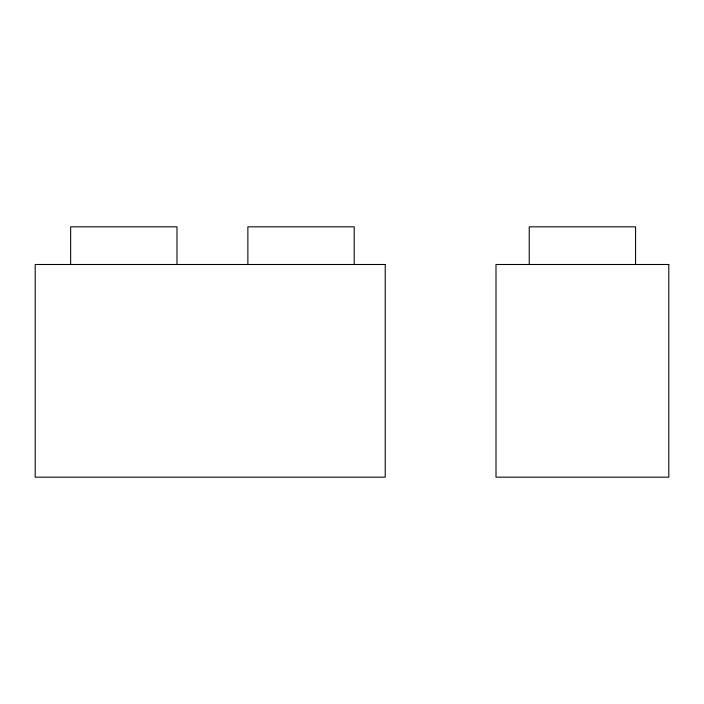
<?xml version="1.0" encoding="UTF-8"?>
<svg xmlns="http://www.w3.org/2000/svg" width="704" height="704" viewBox="0 0 704 704"><rect width="100%" height="100%" fill="white"/><g stroke="black" fill="none" stroke-linecap="round" stroke-linejoin="round"><path stroke-width="1.06" d="M635.571 264.493L635.571 226.829L529.232 226.829L529.232 264.493M354.218 264.493L354.218 226.829L247.878 226.829L247.878 264.493M176.986 264.493L176.986 226.829L70.646 226.829L70.646 264.493M385.229 264.493L35.2 264.493L35.2 477.171L385.229 477.171L385.229 264.493M668.8 264.493L496.003 264.493L496.003 477.171L668.8 477.171L668.8 264.493"/></g></svg>
